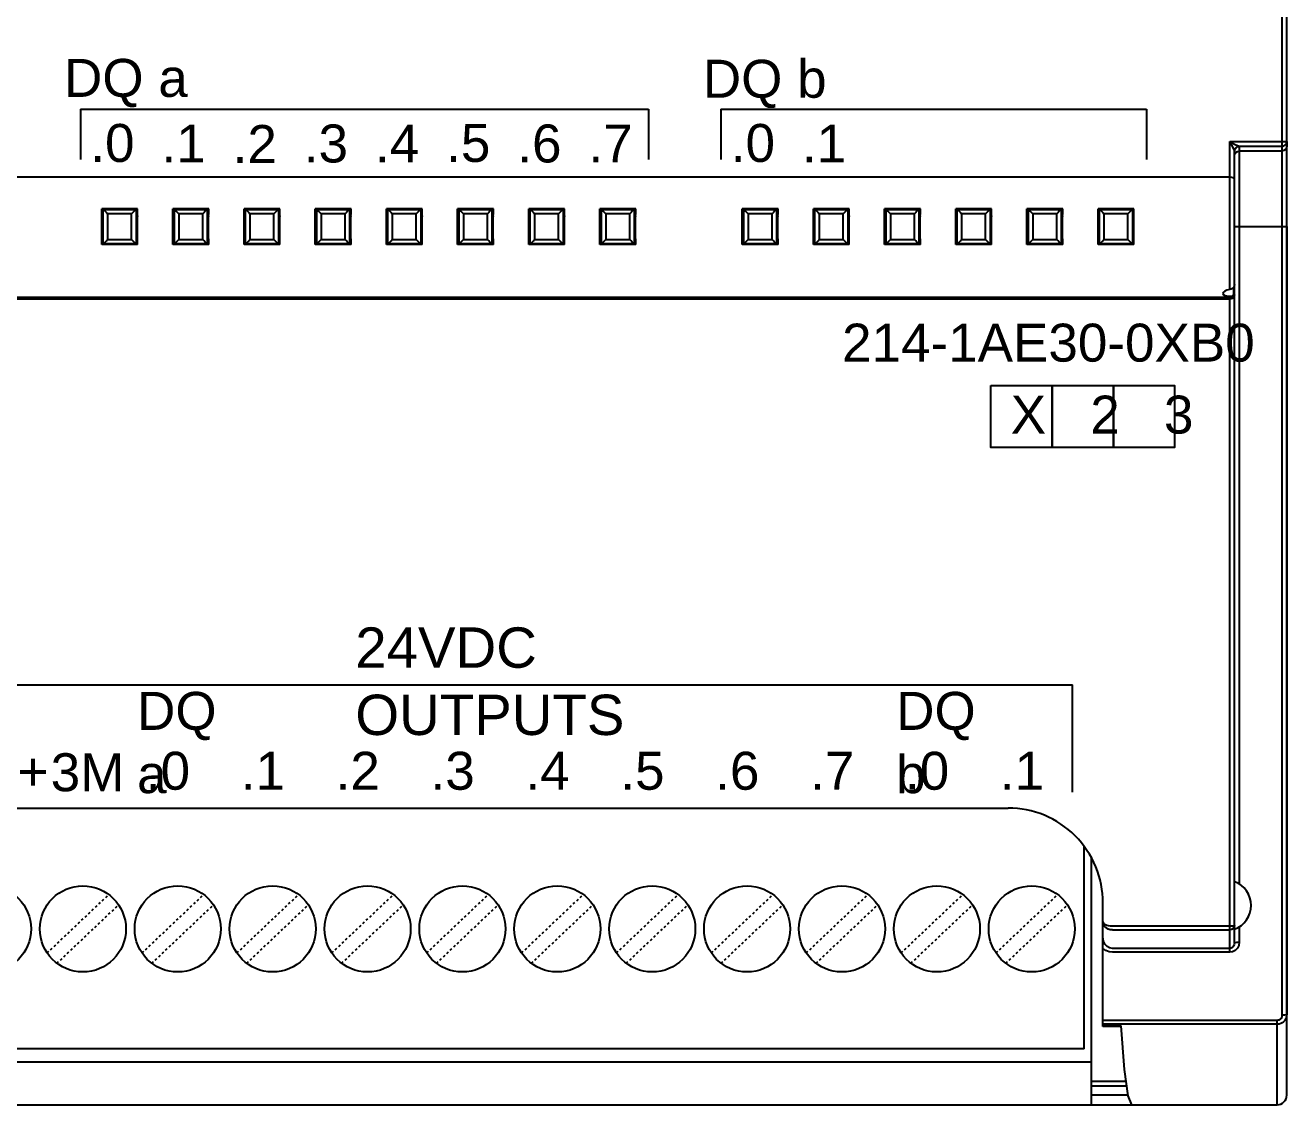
# Model space of a CAD drawing. Header units: inches. Extents: x 57 to 2760, y -193 to 2149.
# Drawn here: x 296.8 to 350, y 1902.8 to 1948.3 of the extents above; entities that cross this region are included whole.
import ezdxf

# ---------------------------------------------------------------- set-up
doc = ezdxf.new("R2010")
doc.units = ezdxf.units.IN
doc.header["$MEASUREMENT"] = 0
doc.linetypes.add('DOT', pattern=[0.2, 0.1, -0.1])
doc.styles.get("Standard").update_dxf_attribs({"font": 'arial.ttf'})

msp = doc.modelspace()

# ---------------------------------------------------------------- linework, layer by layer
at = {"color": 7, "linetype": 'Continuous'}
for p, q in [((349.97114, 1903.19462), (349.97114, 2002.39462)), ((349.77114, 1906.56641), (349.77114, 1999.02283)), ((347.57114, 1943.37762), (349.77114, 1943.37762)), ((347.57114, 1943.37762), (347.64829, 1943.33912)), ((347.57114, 1943.37762), (347.70357, 1943.11395)), ((347.57114, 1937.14898), (347.57114, 1943.37762)), ((347.64829, 1943.33912), (347.80264, 1943.26268)), ((347.80264, 1943.26268), (347.8915, 1943.21923)), ((347.8915, 1943.21923), (347.93092, 1943.20026)), ((347.96871, 1943.18286), (349.77114, 1943.18286)), ((349.9602, 1943.31712), (349.97114, 1943.3821)), ((349.97114, 1943.3821), (349.97114, 1943.18168)), ((347.70357, 1943.11395), (347.75103, 1943.02046)), ((347.75103, 1943.02046), (347.76374, 1942.9958)), ((347.77114, 1937.35159), (347.77114, 1942.97977)), ((347.77114, 1937.04377), (347.77114, 1942.97977)), ((347.97114, 1943.179), (347.97114, 1912.09265)), ((349.77114, 1942.98244), (347.97114, 1942.98244)), ((347.57114, 1941.87849), (295.12114, 1941.87849)), ((301.52449, 1940.54797), (300.01779, 1940.54797)), ((300.01779, 1940.54797), (300.06438, 1940.50138)), ((301.52449, 1940.54797), (301.4779, 1940.50138)), ((304.52449, 1940.54797), (303.01779, 1940.54797)), ((303.06438, 1940.50138), (303.01779, 1940.54797)), ((304.4779, 1940.50138), (304.52449, 1940.54797)), ((307.52449, 1940.54797), (306.01779, 1940.54797)), ((306.06438, 1940.50138), (306.01779, 1940.54797)), ((307.4779, 1940.50138), (307.52449, 1940.54797)), ((310.52449, 1940.54797), (309.01779, 1940.54797)), ((309.06438, 1940.50138), (309.01779, 1940.54797)), ((310.4779, 1940.50138), (310.52449, 1940.54797)), ((313.52449, 1940.54797), (312.01779, 1940.54797)), ((312.06438, 1940.50138), (312.01779, 1940.54797)), ((313.4779, 1940.50138), (313.52449, 1940.54797)), ((316.52449, 1940.54797), (315.01779, 1940.54797)), ((315.06438, 1940.50138), (315.01779, 1940.54797)), ((316.4779, 1940.50138), (316.52449, 1940.54797)), ((319.52449, 1940.54797), (318.01779, 1940.54797)), ((318.06438, 1940.50138), (318.01779, 1940.54797)), ((319.4779, 1940.50138), (319.52449, 1940.54797)), ((322.52449, 1940.54797), (321.01779, 1940.54797)), ((321.06438, 1940.50138), (321.01779, 1940.54797)), ((322.4779, 1940.50138), (322.52449, 1940.54797)), ((328.52449, 1940.54797), (327.01779, 1940.54797)), ((327.06438, 1940.50138), (327.01779, 1940.54797)), ((328.4779, 1940.50138), (328.52449, 1940.54797)), ((331.52449, 1940.54797), (330.01779, 1940.54797)), ((330.06438, 1940.50138), (330.01779, 1940.54797)), ((331.4779, 1940.50138), (331.52449, 1940.54797)), ((334.52449, 1940.54797), (333.01779, 1940.54797)), ((333.06438, 1940.50138), (333.01779, 1940.54797)), ((334.4779, 1940.50138), (334.52449, 1940.54797)), ((337.52449, 1940.54797), (336.01779, 1940.54797)), ((336.06438, 1940.50138), (336.01779, 1940.54797)), ((337.4779, 1940.50138), (337.52449, 1940.54797)), ((340.52449, 1940.54797), (339.01779, 1940.54797)), ((339.06438, 1940.50138), (339.01779, 1940.54797)), ((340.4779, 1940.50138), (340.52449, 1940.54797)), ((343.52449, 1940.54797), (342.01779, 1940.54797)), ((342.06438, 1940.50138), (342.01779, 1940.54797)), ((343.4779, 1940.50138), (343.52449, 1940.54797)), ((300.06438, 1940.50138), (300.10823, 1940.5006)), ((301.43405, 1940.5006), (300.10823, 1940.5006)), ((301.27715, 1940.33677), (300.26513, 1940.33677)), ((301.43405, 1940.5006), (301.4779, 1940.50138)), ((301.49709, 1940.07042), (301.49607, 1939.95021)), ((301.52378, 1940.3099), (301.50425, 1940.29457)), ((301.50425, 1940.29457), (301.52352, 1940.2227)), ((303.03803, 1940.29457), (303.01876, 1940.2227)), ((303.04568, 1940.02323), (303.04433, 1940.13353)), ((303.04646, 1939.89626), (303.04568, 1940.02323)), ((303.06438, 1940.50138), (303.10823, 1940.5006)), ((304.43405, 1940.5006), (303.10823, 1940.5006)), ((304.27715, 1940.33677), (303.26513, 1940.33677)), ((304.43405, 1940.5006), (304.4779, 1940.50138)), ((304.49709, 1940.07042), (304.49607, 1939.95021)), ((304.52378, 1940.3099), (304.50425, 1940.29457)), ((304.50425, 1940.29457), (304.52352, 1940.2227)), ((306.03803, 1940.29457), (306.01876, 1940.2227)), ((306.04568, 1940.02323), (306.04433, 1940.13353)), ((306.04646, 1939.89626), (306.04568, 1940.02323)), ((306.06438, 1940.50138), (306.10823, 1940.5006)), ((307.43405, 1940.5006), (306.10823, 1940.5006)), ((307.27715, 1940.33677), (306.26513, 1940.33677)), ((307.43405, 1940.5006), (307.4779, 1940.50138)), ((307.49709, 1940.07042), (307.49607, 1939.95021)), ((307.52378, 1940.3099), (307.50425, 1940.29457)), ((307.50425, 1940.29457), (307.52352, 1940.2227)), ((309.03803, 1940.29457), (309.01876, 1940.2227)), ((309.04568, 1940.02323), (309.04433, 1940.13353)), ((309.04646, 1939.89626), (309.04568, 1940.02323)), ((309.06438, 1940.50138), (309.10823, 1940.5006)), ((310.43405, 1940.5006), (309.10823, 1940.5006)), ((310.27715, 1940.33677), (309.26513, 1940.33677)), ((310.43405, 1940.5006), (310.4779, 1940.50138)), ((310.49709, 1940.07042), (310.49607, 1939.95021)), ((310.52378, 1940.3099), (310.50425, 1940.29457)), ((310.50425, 1940.29457), (310.52352, 1940.2227)), ((312.03803, 1940.29457), (312.01876, 1940.2227)), ((312.04568, 1940.02323), (312.04433, 1940.13353)), ((312.04646, 1939.89626), (312.04568, 1940.02323)), ((312.06438, 1940.50138), (312.10823, 1940.5006)), ((313.43405, 1940.5006), (312.10823, 1940.5006)), ((313.27715, 1940.33677), (312.26513, 1940.33677)), ((313.43405, 1940.5006), (313.4779, 1940.50138)), ((313.49709, 1940.07042), (313.49607, 1939.95021)), ((313.52378, 1940.3099), (313.50425, 1940.29457)), ((313.50425, 1940.29457), (313.52352, 1940.2227)), ((315.03803, 1940.29457), (315.01876, 1940.2227)), ((315.04568, 1940.02323), (315.04433, 1940.13353)), ((315.04646, 1939.89626), (315.04568, 1940.02323)), ((315.06438, 1940.50138), (315.10823, 1940.5006)), ((316.43405, 1940.5006), (315.10823, 1940.5006)), ((316.27715, 1940.33677), (315.26513, 1940.33677)), ((316.43405, 1940.5006), (316.4779, 1940.50138)), ((316.49709, 1940.07042), (316.49607, 1939.95021)), ((316.52378, 1940.3099), (316.50425, 1940.29457)), ((316.50425, 1940.29457), (316.52352, 1940.2227)), ((318.03803, 1940.29457), (318.01876, 1940.2227)), ((318.04568, 1940.02323), (318.04433, 1940.13353)), ((318.04646, 1939.89626), (318.04568, 1940.02323)), ((318.06438, 1940.50138), (318.10823, 1940.5006)), ((319.43405, 1940.5006), (318.10823, 1940.5006)), ((319.27715, 1940.33677), (318.26513, 1940.33677)), ((319.43405, 1940.5006), (319.4779, 1940.50138)), ((319.49709, 1940.07042), (319.49607, 1939.95021)), ((319.52378, 1940.3099), (319.50425, 1940.29457)), ((319.50425, 1940.29457), (319.52352, 1940.2227)), ((321.03803, 1940.29457), (321.01876, 1940.2227)), ((321.04568, 1940.02323), (321.04433, 1940.13353)), ((321.04646, 1939.89626), (321.04568, 1940.02323)), ((321.06438, 1940.50138), (321.10823, 1940.5006)), ((322.43405, 1940.5006), (321.10823, 1940.5006)), ((322.27715, 1940.33677), (321.26513, 1940.33677)), ((322.43405, 1940.5006), (322.4779, 1940.50138)), ((322.52378, 1940.3099), (322.50425, 1940.29457)), ((322.50425, 1940.29457), (322.52352, 1940.2227)), ((327.03803, 1940.29457), (327.01876, 1940.2227)), ((327.04568, 1940.02323), (327.04433, 1940.13353)), ((327.04646, 1939.89626), (327.04568, 1940.02323)), ((327.06438, 1940.50138), (327.10823, 1940.5006)), ((328.43405, 1940.5006), (327.10823, 1940.5006)), ((328.27715, 1940.33677), (327.26513, 1940.33677)), ((328.43405, 1940.5006), (328.4779, 1940.50138)), ((328.49709, 1940.07042), (328.49607, 1939.95021)), ((328.52378, 1940.3099), (328.50425, 1940.29457)), ((328.50425, 1940.29457), (328.52352, 1940.2227)), ((330.03803, 1940.29457), (330.01876, 1940.2227)), ((330.04568, 1940.02323), (330.04433, 1940.13353)), ((330.04646, 1939.89626), (330.04568, 1940.02323)), ((330.06438, 1940.50138), (330.10823, 1940.5006)), ((331.43405, 1940.5006), (330.10823, 1940.5006)), ((331.27715, 1940.33677), (330.26513, 1940.33677)), ((331.43405, 1940.5006), (331.4779, 1940.50138)), ((331.49709, 1940.07042), (331.49607, 1939.95021)), ((331.52378, 1940.3099), (331.50425, 1940.29457)), ((331.50425, 1940.29457), (331.52352, 1940.2227)), ((333.03803, 1940.29457), (333.01876, 1940.2227)), ((333.04568, 1940.02323), (333.04433, 1940.13353)), ((333.04646, 1939.89626), (333.04568, 1940.02323)), ((333.06438, 1940.50138), (333.10823, 1940.5006)), ((334.43405, 1940.5006), (333.10823, 1940.5006)), ((334.27715, 1940.33677), (333.26513, 1940.33677)), ((334.43405, 1940.5006), (334.4779, 1940.50138)), ((334.49709, 1940.07042), (334.49607, 1939.95021)), ((334.52378, 1940.3099), (334.50425, 1940.29457)), ((334.50425, 1940.29457), (334.52352, 1940.2227)), ((336.03803, 1940.29457), (336.01876, 1940.2227)), ((336.04568, 1940.02323), (336.04433, 1940.13353)), ((336.04646, 1939.89626), (336.04568, 1940.02323)), ((336.06438, 1940.50138), (336.09361, 1940.50086)), ((336.09361, 1940.50086), (336.10823, 1940.5006)), ((337.43405, 1940.5006), (336.10823, 1940.5006)), ((337.27715, 1940.33677), (336.26513, 1940.33677)), ((337.43405, 1940.5006), (337.4779, 1940.50138)), ((337.49709, 1940.07042), (337.49607, 1939.95021)), ((337.52378, 1940.3099), (337.50425, 1940.29457)), ((337.50425, 1940.29457), (337.52352, 1940.2227)), ((339.03803, 1940.29457), (339.01876, 1940.2227)), ((339.04568, 1940.02323), (339.04433, 1940.13353)), ((339.04646, 1939.89626), (339.04568, 1940.02323)), ((339.06438, 1940.50138), (339.09361, 1940.50086)), ((339.09361, 1940.50086), (339.10823, 1940.5006)), ((340.43405, 1940.5006), (339.10823, 1940.5006)), ((340.27715, 1940.33677), (339.26513, 1940.33677)), ((340.43405, 1940.5006), (340.4779, 1940.50138)), ((340.49709, 1940.07042), (340.49607, 1939.95021)), ((340.52378, 1940.3099), (340.50425, 1940.29457)), ((340.50425, 1940.29457), (340.52352, 1940.2227)), ((342.03803, 1940.29457), (342.01876, 1940.2227)), ((342.04568, 1940.02323), (342.04433, 1940.13353)), ((342.04646, 1939.89626), (342.04568, 1940.02323)), ((342.06438, 1940.50138), (342.09361, 1940.50086)), ((342.09361, 1940.50086), (342.10823, 1940.5006)), ((343.43405, 1940.5006), (342.10823, 1940.5006)), ((343.27715, 1940.33677), (342.26513, 1940.33677)), ((343.43405, 1940.5006), (343.4779, 1940.50138)), ((301.49607, 1939.95021), (301.49565, 1939.81894)), ((301.49565, 1939.81894), (301.49585, 1939.68611)), ((301.49585, 1939.68611), (301.49665, 1939.56094)), ((301.49665, 1939.56094), (301.498, 1939.45226)), ((303.04509, 1939.51018), (303.04616, 1939.63028)), ((303.04616, 1939.63028), (303.04662, 1939.76211)), ((303.04662, 1939.76211), (303.04646, 1939.89626)), ((304.49607, 1939.95021), (304.49565, 1939.81894)), ((304.49565, 1939.81894), (304.49585, 1939.68611)), ((304.49585, 1939.68611), (304.49665, 1939.56094)), ((304.49665, 1939.56094), (304.498, 1939.45226)), ((306.04509, 1939.51018), (306.04616, 1939.63028)), ((306.04616, 1939.63028), (306.04662, 1939.76211)), ((306.04662, 1939.76211), (306.04646, 1939.89626)), ((307.49607, 1939.95021), (307.49565, 1939.81894)), ((307.49565, 1939.81894), (307.49585, 1939.68611)), ((307.49585, 1939.68611), (307.49665, 1939.56094)), ((307.49665, 1939.56094), (307.498, 1939.45226)), ((309.04509, 1939.51018), (309.04616, 1939.63028)), ((309.04616, 1939.63028), (309.04662, 1939.76211)), ((309.04662, 1939.76211), (309.04646, 1939.89626)), ((310.49607, 1939.95021), (310.49565, 1939.81894)), ((310.49565, 1939.81894), (310.49585, 1939.68611)), ((310.49585, 1939.68611), (310.49665, 1939.56094)), ((310.49665, 1939.56094), (310.498, 1939.45226)), ((312.04509, 1939.51018), (312.04616, 1939.63028)), ((312.04616, 1939.63028), (312.04662, 1939.76211)), ((312.04662, 1939.76211), (312.04646, 1939.89626)), ((313.49607, 1939.95021), (313.49565, 1939.81894)), ((313.49565, 1939.81894), (313.49585, 1939.68611)), ((313.49585, 1939.68611), (313.49665, 1939.56094)), ((313.49665, 1939.56094), (313.498, 1939.45226)), ((315.04509, 1939.51018), (315.04616, 1939.63028)), ((315.04616, 1939.63028), (315.04662, 1939.76211)), ((315.04662, 1939.76211), (315.04646, 1939.89626)), ((316.49607, 1939.95021), (316.49565, 1939.81894)), ((316.49565, 1939.81894), (316.49585, 1939.68611)), ((316.49585, 1939.68611), (316.49665, 1939.56094)), ((316.49665, 1939.56094), (316.498, 1939.45226)), ((318.04509, 1939.51018), (318.04616, 1939.63028)), ((318.04616, 1939.63028), (318.04662, 1939.76211)), ((318.04662, 1939.76211), (318.04646, 1939.89626)), ((319.49607, 1939.95021), (319.49565, 1939.81894)), ((319.49565, 1939.81894), (319.49585, 1939.68611)), ((319.49585, 1939.68611), (319.49665, 1939.56094)), ((319.49665, 1939.56094), (319.498, 1939.45226)), ((321.04509, 1939.51018), (321.04616, 1939.63028)), ((321.04616, 1939.63028), (321.04662, 1939.76211)), ((321.04662, 1939.76211), (321.04646, 1939.89626)), ((322.49565, 1939.81894), (322.49585, 1939.68611)), ((322.49585, 1939.68611), (322.49665, 1939.56094)), ((322.49665, 1939.56094), (322.498, 1939.45226)), ((327.04509, 1939.51018), (327.04616, 1939.63028)), ((327.04616, 1939.63028), (327.04662, 1939.76211)), ((327.04662, 1939.76211), (327.04646, 1939.89626)), ((328.49607, 1939.95021), (328.49565, 1939.81894)), ((328.49565, 1939.81894), (328.49585, 1939.68611)), ((328.49585, 1939.68611), (328.49665, 1939.56094)), ((328.49665, 1939.56094), (328.498, 1939.45226)), ((330.04509, 1939.51018), (330.04616, 1939.63028)), ((330.04616, 1939.63028), (330.04662, 1939.76211)), ((330.04662, 1939.76211), (330.04646, 1939.89626)), ((331.49607, 1939.95021), (331.49565, 1939.81894)), ((331.49565, 1939.81894), (331.49585, 1939.68611)), ((331.49585, 1939.68611), (331.49665, 1939.56094)), ((331.49665, 1939.56094), (331.498, 1939.45226)), ((333.04509, 1939.51018), (333.04616, 1939.63028)), ((333.04616, 1939.63028), (333.04662, 1939.76211)), ((333.04662, 1939.76211), (333.04646, 1939.89626)), ((334.49607, 1939.95021), (334.49565, 1939.81894)), ((334.49565, 1939.81894), (334.49585, 1939.68611)), ((334.49585, 1939.68611), (334.49665, 1939.56094)), ((334.49665, 1939.56094), (334.498, 1939.45226)), ((336.04509, 1939.51018), (336.04616, 1939.63028)), ((336.04616, 1939.63028), (336.04662, 1939.76211)), ((336.04662, 1939.76211), (336.04646, 1939.89626)), ((337.49607, 1939.95021), (337.49565, 1939.81894)), ((337.49565, 1939.81894), (337.49585, 1939.68611)), ((337.49585, 1939.68611), (337.49665, 1939.56094)), ((337.49665, 1939.56094), (337.498, 1939.45226)), ((339.04509, 1939.51018), (339.04616, 1939.63028)), ((339.04616, 1939.63028), (339.04662, 1939.76211)), ((339.04662, 1939.76211), (339.04646, 1939.89626)), ((340.49607, 1939.95021), (340.49565, 1939.81894)), ((340.49565, 1939.81894), (340.49585, 1939.68611)), ((340.49585, 1939.68611), (340.49665, 1939.56094)), ((340.49665, 1939.56094), (340.498, 1939.45226)), ((342.04509, 1939.51018), (342.04616, 1939.63028)), ((342.04616, 1939.63028), (342.04662, 1939.76211)), ((342.04662, 1939.76211), (342.04646, 1939.89626)), ((347.77114, 1939.79462), (349.97114, 1939.79462)), ((349.97114, 1939.79462), (349.97114, 1906.59967)), ((300.01779, 1939.04127), (300.06438, 1939.08786)), ((301.52449, 1939.04127), (300.01779, 1939.04127)), ((300.10822, 1939.08864), (300.06438, 1939.08786)), ((300.10822, 1939.08864), (301.43406, 1939.08864)), ((300.26513, 1939.25247), (301.27715, 1939.25247)), ((301.4779, 1939.08786), (301.43406, 1939.08864)), ((301.52449, 1939.04127), (301.4779, 1939.08786)), ((301.50425, 1939.29467), (301.52352, 1939.36654)), ((303.06438, 1939.08786), (303.01779, 1939.04127)), ((304.52449, 1939.04127), (303.01779, 1939.04127)), ((303.0185, 1939.27934), (303.03803, 1939.29467)), ((303.03803, 1939.29467), (303.01876, 1939.36654)), ((303.10822, 1939.08864), (303.06438, 1939.08786)), ((303.10822, 1939.08864), (304.43406, 1939.08864)), ((303.26513, 1939.25247), (304.27715, 1939.25247)), ((304.4779, 1939.08786), (304.43406, 1939.08864)), ((304.4779, 1939.08786), (304.52449, 1939.04127)), ((304.50425, 1939.29467), (304.52352, 1939.36654)), ((306.06438, 1939.08786), (306.01779, 1939.04127)), ((307.52449, 1939.04127), (306.01779, 1939.04127)), ((306.0185, 1939.27934), (306.03803, 1939.29467)), ((306.03803, 1939.29467), (306.01876, 1939.36654)), ((306.10822, 1939.08864), (306.06438, 1939.08786)), ((306.10822, 1939.08864), (307.43406, 1939.08864)), ((306.26513, 1939.25247), (307.27715, 1939.25247)), ((307.4779, 1939.08786), (307.43406, 1939.08864)), ((307.4779, 1939.08786), (307.52449, 1939.04127)), ((307.50425, 1939.29467), (307.52352, 1939.36654)), ((309.06438, 1939.08786), (309.01779, 1939.04127)), ((310.52449, 1939.04127), (309.01779, 1939.04127)), ((309.0185, 1939.27934), (309.03803, 1939.29467)), ((309.03803, 1939.29467), (309.01876, 1939.36654)), ((309.10822, 1939.08864), (309.06438, 1939.08786)), ((309.10822, 1939.08864), (310.43406, 1939.08864)), ((309.26513, 1939.25247), (310.27715, 1939.25247)), ((310.4779, 1939.08786), (310.43406, 1939.08864)), ((310.4779, 1939.08786), (310.52449, 1939.04127)), ((310.50425, 1939.29467), (310.52352, 1939.36654)), ((312.06438, 1939.08786), (312.01779, 1939.04127)), ((313.52449, 1939.04127), (312.01779, 1939.04127)), ((312.0185, 1939.27934), (312.03803, 1939.29467)), ((312.03803, 1939.29467), (312.01876, 1939.36654)), ((312.10822, 1939.08864), (312.06438, 1939.08786)), ((312.10822, 1939.08864), (313.43406, 1939.08864)), ((312.26513, 1939.25247), (313.27715, 1939.25247)), ((313.4779, 1939.08786), (313.43406, 1939.08864)), ((313.4779, 1939.08786), (313.52449, 1939.04127)), ((313.50425, 1939.29467), (313.52352, 1939.36654)), ((315.06438, 1939.08786), (315.01779, 1939.04127)), ((316.52449, 1939.04127), (315.01779, 1939.04127)), ((315.0185, 1939.27934), (315.03803, 1939.29467)), ((315.03803, 1939.29467), (315.01876, 1939.36654)), ((315.10822, 1939.08864), (315.06438, 1939.08786)), ((315.10822, 1939.08864), (316.43406, 1939.08864)), ((315.26513, 1939.25247), (316.27715, 1939.25247)), ((316.4779, 1939.08786), (316.43406, 1939.08864)), ((316.4779, 1939.08786), (316.52449, 1939.04127)), ((316.50425, 1939.29467), (316.52352, 1939.36654)), ((318.06438, 1939.08786), (318.01779, 1939.04127)), ((319.52449, 1939.04127), (318.01779, 1939.04127)), ((318.0185, 1939.27934), (318.03803, 1939.29467)), ((318.03803, 1939.29467), (318.01876, 1939.36654)), ((318.10822, 1939.08864), (318.06438, 1939.08786)), ((318.10822, 1939.08864), (319.43406, 1939.08864)), ((318.26513, 1939.25247), (319.27715, 1939.25247)), ((319.4779, 1939.08786), (319.43406, 1939.08864)), ((319.4779, 1939.08786), (319.52449, 1939.04127)), ((319.50425, 1939.29467), (319.52352, 1939.36654)), ((321.06438, 1939.08786), (321.01779, 1939.04127)), ((322.52449, 1939.04127), (321.01779, 1939.04127)), ((321.0185, 1939.27934), (321.03803, 1939.29467)), ((321.03803, 1939.29467), (321.01876, 1939.36654)), ((321.10822, 1939.08864), (321.06438, 1939.08786)), ((321.10822, 1939.08864), (322.43406, 1939.08864)), ((321.26513, 1939.25247), (322.27715, 1939.25247)), ((322.4779, 1939.08786), (322.43406, 1939.08864)), ((322.4779, 1939.08786), (322.52449, 1939.04127)), ((322.50425, 1939.29467), (322.52352, 1939.36654)), ((327.06438, 1939.08786), (327.01779, 1939.04127)), ((328.52449, 1939.04127), (327.01779, 1939.04127)), ((327.0185, 1939.27934), (327.03803, 1939.29467)), ((327.03803, 1939.29467), (327.01876, 1939.36654)), ((327.10822, 1939.08864), (327.06438, 1939.08786)), ((327.10822, 1939.08864), (328.43406, 1939.08864)), ((327.26513, 1939.25247), (328.27715, 1939.25247)), ((328.4779, 1939.08786), (328.43406, 1939.08864)), ((328.4779, 1939.08786), (328.52449, 1939.04127)), ((328.50425, 1939.29467), (328.52352, 1939.36654)), ((330.06438, 1939.08786), (330.01779, 1939.04127)), ((331.52449, 1939.04127), (330.01779, 1939.04127)), ((330.0185, 1939.27934), (330.03803, 1939.29467)), ((330.03803, 1939.29467), (330.01876, 1939.36654)), ((330.10822, 1939.08864), (330.06438, 1939.08786)), ((330.10822, 1939.08864), (331.43406, 1939.08864)), ((330.26513, 1939.25247), (331.27715, 1939.25247)), ((331.4779, 1939.08786), (331.43406, 1939.08864)), ((331.4779, 1939.08786), (331.52449, 1939.04127)), ((331.50425, 1939.29467), (331.52352, 1939.36654)), ((333.06438, 1939.08786), (333.01779, 1939.04127)), ((334.52449, 1939.04127), (333.01779, 1939.04127)), ((333.0185, 1939.27934), (333.03803, 1939.29467)), ((333.03803, 1939.29467), (333.01876, 1939.36654)), ((333.10822, 1939.08864), (333.06438, 1939.08786)), ((333.10822, 1939.08864), (334.43406, 1939.08864)), ((333.26513, 1939.25247), (334.27715, 1939.25247)), ((334.4779, 1939.08786), (334.43406, 1939.08864)), ((334.4779, 1939.08786), (334.52449, 1939.04127)), ((334.50425, 1939.29467), (334.52352, 1939.36654)), ((336.06438, 1939.08786), (336.01779, 1939.04127)), ((337.52449, 1939.04127), (336.01779, 1939.04127)), ((336.0185, 1939.27934), (336.03803, 1939.29467)), ((336.03803, 1939.29467), (336.01876, 1939.36654)), ((336.10822, 1939.08864), (336.06438, 1939.08786)), ((336.10822, 1939.08864), (337.43406, 1939.08864)), ((336.26513, 1939.25247), (337.27715, 1939.25247)), ((337.4779, 1939.08786), (337.43406, 1939.08864)), ((337.4779, 1939.08786), (337.52449, 1939.04127)), ((337.50425, 1939.29467), (337.52352, 1939.36654)), ((339.06438, 1939.08786), (339.01779, 1939.04127)), ((340.52449, 1939.04127), (339.01779, 1939.04127)), ((339.0185, 1939.27934), (339.03803, 1939.29467)), ((339.03803, 1939.29467), (339.01876, 1939.36654)), ((339.10822, 1939.08864), (339.06438, 1939.08786)), ((339.10822, 1939.08864), (340.43406, 1939.08864)), ((339.26513, 1939.25247), (340.27715, 1939.25247)), ((340.44868, 1939.08838), (340.43406, 1939.08864)), ((340.4779, 1939.08786), (340.44868, 1939.08838)), ((340.4779, 1939.08786), (340.52449, 1939.04127)), ((340.50425, 1939.29467), (340.52352, 1939.36654)), ((342.06438, 1939.08786), (342.01779, 1939.04127)), ((343.52449, 1939.04127), (342.01779, 1939.04127)), ((342.0185, 1939.27934), (342.03803, 1939.29467)), ((342.03803, 1939.29467), (342.01876, 1939.36654)), ((342.10822, 1939.08864), (342.06438, 1939.08786)), ((342.10822, 1939.08864), (343.43406, 1939.08864)), ((342.26513, 1939.25247), (343.27715, 1939.25247)), ((343.44868, 1939.08838), (343.43406, 1939.08864)), ((343.4779, 1939.08786), (343.44868, 1939.08838)), ((343.4779, 1939.08786), (343.52449, 1939.04127)), ((347.57114, 1936.80604), (295.12114, 1936.80604)), ((347.57114, 1909.22064), (347.57114, 1936.85877)), ((347.72114, 1937.22572), (347.72114, 1936.9179)), ((347.72114, 1936.9179), (347.75824, 1936.97653)), ((347.75592, 1936.92903), (347.77114, 1937.00527)), ((347.75824, 1936.97653), (347.77114, 1937.04377)), ((347.77114, 1909.62196), (347.77114, 1937.00527)), ((347.57114, 1936.73864), (295.12114, 1936.73864)), ((296.22114, 1915.29462), (338.22111, 1915.29462)), ((341.43114, 1905.14462), (341.43114, 1913.68123)), ((341.72114, 1913.23111), (341.72114, 1902.79462)), ((342.22114, 1906.09161), (342.22114, 1911.29462)), ((342.62114, 1910.33179), (347.57114, 1910.33179)), ((347.97114, 1910.29659), (347.97114, 1909.65211)), ((342.62114, 1910.15894), (347.57114, 1910.15894)), ((347.57114, 1909.38322), (342.62114, 1909.38322)), ((347.57114, 1909.22064), (342.62114, 1909.22064)), ((349.57114, 1906.3493), (342.22114, 1906.3493)), ((349.57112, 1906.18957), (342.22114, 1906.18957)), ((342.98956, 1906.1182), (342.22114, 1906.1182)), ((342.99314, 1906.09161), (342.22114, 1906.09161)), ((343.13647, 1904.27635), (342.98956, 1906.1182)), ((349.57114, 1902.79462), (349.57114, 1906.3493)), ((341.43114, 1905.14462), (292.52114, 1905.14462)), ((292.72114, 1904.60462), (341.72114, 1904.60462)), ((341.72114, 1903.79462), (343.20115, 1903.79462)), ((341.72114, 1903.59462), (343.22801, 1903.59462)), ((240.37114, 1902.79462), (349.57114, 1902.79462)), ((343.28172, 1903.19462), (341.72114, 1903.19462))]:
    msp.add_line(p, q, dxfattribs=at)
for p, q in [((299.12071, 1944.74008), (323.05981, 1944.74008)), ((299.12071, 1944.74008), (299.12071, 1942.62405)), ((323.05981, 1944.74008), (323.05981, 1942.62405)), ((326.12071, 1944.74008), (344.05981, 1944.74008)), ((326.12071, 1944.74008), (326.12071, 1942.62405)), ((344.05981, 1944.74008), (344.05981, 1942.62405)), ((293.46139, 1920.48261), (340.93614, 1920.48261)), ((340.93614, 1915.96903), (340.93614, 1920.48261))]:
    msp.add_line(p, q)
at = {"linetype": 'DOT'}
for p, q in [((297.71529, 1909.19139), (300.31437, 1911.65344)), ((301.71529, 1909.19139), (304.31437, 1911.65344)), ((305.71529, 1909.19139), (308.31437, 1911.65344)), ((309.71529, 1909.19139), (312.31437, 1911.65344)), ((313.71529, 1909.19139), (316.31437, 1911.65344)), ((317.71529, 1909.19139), (320.31437, 1911.65344)), ((321.71529, 1909.19139), (324.31437, 1911.65344)), ((325.71529, 1909.19139), (328.31437, 1911.65344)), ((329.71529, 1909.19139), (332.31437, 1911.65344)), ((333.71529, 1909.19139), (336.31437, 1911.65344)), ((337.71529, 1909.19139), (340.31437, 1911.65344)), ((298.12791, 1908.7558), (300.72699, 1911.21785)), ((302.12791, 1908.7558), (304.72699, 1911.21785)), ((306.12791, 1908.7558), (308.72699, 1911.21785)), ((310.12791, 1908.7558), (312.72699, 1911.21785)), ((314.12791, 1908.7558), (316.72699, 1911.21785)), ((318.12791, 1908.7558), (320.72699, 1911.21785)), ((322.12791, 1908.7558), (324.72699, 1911.21785)), ((326.12791, 1908.7558), (328.72699, 1911.21785)), ((330.12791, 1908.7558), (332.72699, 1911.21785)), ((334.12791, 1908.7558), (336.72699, 1911.21785)), ((338.12791, 1908.7558), (340.72699, 1911.21785))]:
    msp.add_line(p, q, dxfattribs=at)
at = {"color": 7, "linetype": 'Continuous'}
for points in [[(347.76993, 1942.98414), (347.79736, 1943.08299), (347.87001, 1943.15563), (347.96871, 1943.18287)], [(347.93092, 1943.20026), (347.94531, 1943.19345), (347.95633, 1943.18832), (347.96404, 1943.18484), (347.96871, 1943.18286)], [(347.96871, 1943.18286), (347.97053, 1943.18096), (347.97114, 1943.179)], [(349.77114, 1943.37762), (349.84816, 1943.37796), (349.91388, 1943.37896), (349.95654, 1943.38042), (349.97114, 1943.3821)], [(349.77114, 1943.18286), (349.81144, 1943.18695), (349.85374, 1943.20065), (349.89543, 1943.226), (349.93266, 1943.2646), (349.9602, 1943.31712)], [(349.97114, 1943.18168), (349.95592, 1943.10544), (349.91256, 1943.0408), (349.84768, 1942.99761), (349.77114, 1942.98244)], [(347.76374, 1942.9958), (347.76759, 1942.98846), (347.76993, 1942.98414)], [(347.76993, 1942.98414), (347.77084, 1942.98194), (347.77114, 1942.97977)], [(347.77114, 1942.97977), (347.79793, 1943.07939), (347.87114, 1943.15231), (347.97114, 1943.179)], [(347.77114, 1942.7832), (347.78636, 1942.85945), (347.82972, 1942.92409)], [(347.82972, 1942.92409), (347.8946, 1942.96728), (347.97114, 1942.98244)], [(347.77114, 1941.79818), (347.75724, 1941.82801), (347.71595, 1941.85394), (347.65108, 1941.87193), (347.57114, 1941.87849)], [(300.01779, 1939.04127), (300.01928, 1939.5409), (300.01928, 1940.04798), (300.01779, 1940.54797)], [(301.52449, 1939.04127), (301.523, 1939.5409), (301.523, 1940.04798), (301.52449, 1940.54797)], [(303.01779, 1939.04127), (303.01928, 1939.5409), (303.01928, 1940.04798), (303.01779, 1940.54797)], [(304.52449, 1939.04127), (304.523, 1939.5409), (304.523, 1940.04798), (304.52449, 1940.54797)], [(306.01779, 1939.04127), (306.01928, 1939.5409), (306.01928, 1940.04798), (306.01779, 1940.54797)], [(307.52449, 1939.04127), (307.523, 1939.5409), (307.523, 1940.04798), (307.52449, 1940.54797)], [(309.01779, 1939.04127), (309.01928, 1939.5409), (309.01928, 1940.04798), (309.01779, 1940.54797)], [(310.52449, 1939.04127), (310.523, 1939.5409), (310.523, 1940.04798), (310.52449, 1940.54797)], [(312.01779, 1939.04127), (312.01928, 1939.5409), (312.01928, 1940.04798), (312.01779, 1940.54797)], [(313.52449, 1939.04127), (313.523, 1939.5409), (313.523, 1940.04798), (313.52449, 1940.54797)], [(315.01779, 1939.04127), (315.01928, 1939.5409), (315.01928, 1940.04798), (315.01779, 1940.54797)], [(316.52449, 1939.04127), (316.523, 1939.5409), (316.523, 1940.04798), (316.52449, 1940.54797)], [(318.01779, 1939.04127), (318.01928, 1939.5409), (318.01928, 1940.04798), (318.01779, 1940.54797)], [(319.52449, 1939.04127), (319.523, 1939.5409), (319.523, 1940.04798), (319.52449, 1940.54797)], [(321.01779, 1939.04127), (321.01928, 1939.5409), (321.01928, 1940.04798), (321.01779, 1940.54797)], [(322.52449, 1939.04127), (322.523, 1939.5409), (322.523, 1940.04798), (322.52449, 1940.54797)], [(327.01779, 1939.04127), (327.01928, 1939.5409), (327.01928, 1940.04798), (327.01779, 1940.54797)], [(328.52449, 1939.04127), (328.523, 1939.5409), (328.523, 1940.04798), (328.52449, 1940.54797)], [(330.01779, 1939.04127), (330.01928, 1939.5409), (330.01928, 1940.04798), (330.01779, 1940.54797)], [(331.52449, 1939.04127), (331.523, 1939.5409), (331.523, 1940.04798), (331.52449, 1940.54797)], [(333.01779, 1939.04127), (333.01928, 1939.5409), (333.01928, 1940.04798), (333.01779, 1940.54797)], [(334.52449, 1939.04127), (334.523, 1939.5409), (334.523, 1940.04798), (334.52449, 1940.54797)], [(336.01779, 1939.04127), (336.01928, 1939.5409), (336.01928, 1940.04798), (336.01779, 1940.54797)], [(337.52449, 1939.04127), (337.523, 1939.5409), (337.523, 1940.04798), (337.52449, 1940.54797)], [(339.01779, 1939.04127), (339.01928, 1939.5409), (339.01928, 1940.04798), (339.01779, 1940.54797)], [(340.52449, 1939.04127), (340.523, 1939.5409), (340.523, 1940.04798), (340.52449, 1940.54797)], [(342.01779, 1939.04127), (342.01928, 1939.5409), (342.01928, 1940.04798), (342.01779, 1940.54797)], [(343.52449, 1939.04127), (343.523, 1939.5409), (343.523, 1940.04798), (343.52449, 1940.54797)], [(300.06438, 1940.50138), (300.06579, 1940.03173), (300.06579, 1939.55779), (300.06438, 1939.08786)], [(300.10823, 1940.5006), (300.15878, 1940.44626), (300.21113, 1940.39166), (300.26513, 1940.33677)], [(300.26519, 1940.33677), (300.2658, 1939.61338), (300.26519, 1939.25247)], [(301.27709, 1939.25247), (301.27648, 1939.97584), (301.27709, 1940.33677)], [(301.43405, 1940.5006), (301.3835, 1940.44626), (301.33115, 1940.39166), (301.27715, 1940.33677)], [(301.4779, 1939.08786), (301.47649, 1939.55779), (301.47649, 1940.03173), (301.4779, 1940.50138)], [(301.50425, 1940.29457), (301.50288, 1940.28729), (301.50165, 1940.26986), (301.50054, 1940.24409), (301.49953, 1940.2107), (301.49861, 1940.17033), (301.49709, 1940.07042)], [(303.04433, 1940.13353), (303.04348, 1940.17976), (303.04253, 1940.21901), (303.04149, 1940.2507), (303.04038, 1940.27423), (303.03922, 1940.289), (303.03803, 1940.29457)], [(303.06438, 1940.50138), (303.06579, 1940.03173), (303.06579, 1939.55779), (303.06438, 1939.08786)], [(303.10823, 1940.5006), (303.15878, 1940.44626), (303.21112, 1940.39167), (303.26513, 1940.33677)], [(303.26519, 1940.33677), (303.2658, 1939.61338), (303.26519, 1939.25247)], [(304.27709, 1939.25247), (304.27648, 1939.97584), (304.27709, 1940.33677)], [(304.43405, 1940.5006), (304.3835, 1940.44626), (304.33116, 1940.39167), (304.27715, 1940.33677)], [(304.4779, 1939.08786), (304.47649, 1939.55779), (304.47649, 1940.03173), (304.4779, 1940.50138)], [(304.50425, 1940.29457), (304.50288, 1940.28729), (304.50165, 1940.26986), (304.50054, 1940.24409), (304.49953, 1940.2107), (304.49861, 1940.17033), (304.49709, 1940.07042)], [(306.04433, 1940.13353), (306.04348, 1940.17976), (306.04253, 1940.21901), (306.04149, 1940.2507), (306.04038, 1940.27423), (306.03922, 1940.289), (306.03803, 1940.29457)], [(306.06438, 1940.50138), (306.06579, 1940.03173), (306.06579, 1939.55779), (306.06438, 1939.08786)], [(306.10823, 1940.5006), (306.15877, 1940.44627), (306.21112, 1940.39167), (306.26513, 1940.33677)], [(306.26519, 1940.33677), (306.2658, 1939.61338), (306.26519, 1939.25247)], [(307.27709, 1939.25247), (307.27648, 1939.97584), (307.27709, 1940.33677)], [(307.43405, 1940.5006), (307.38351, 1940.44627), (307.33116, 1940.39167), (307.27715, 1940.33677)], [(307.4779, 1939.08786), (307.47649, 1939.55779), (307.47649, 1940.03173), (307.4779, 1940.50138)], [(307.50425, 1940.29457), (307.50288, 1940.28729), (307.50165, 1940.26986), (307.50054, 1940.24409), (307.49953, 1940.2107), (307.49861, 1940.17033), (307.49709, 1940.07042)], [(309.04433, 1940.13353), (309.04348, 1940.17976), (309.04253, 1940.21901), (309.04149, 1940.2507), (309.04038, 1940.27423), (309.03922, 1940.289), (309.03803, 1940.29457)], [(309.06438, 1940.50138), (309.06579, 1940.03173), (309.06579, 1939.55779), (309.06438, 1939.08786)], [(309.10823, 1940.5006), (309.15876, 1940.44628), (309.21111, 1940.39168), (309.26513, 1940.33677)], [(309.26519, 1940.33677), (309.2658, 1939.61338), (309.26519, 1939.25247)], [(310.27709, 1939.25247), (310.27648, 1939.97584), (310.27709, 1940.33677)], [(310.43405, 1940.5006), (310.38352, 1940.44628), (310.33117, 1940.39168), (310.27715, 1940.33677)], [(310.4779, 1939.08786), (310.47649, 1939.55779), (310.47649, 1940.03173), (310.4779, 1940.50138)], [(310.50425, 1940.29457), (310.50288, 1940.28729), (310.50165, 1940.26986), (310.50054, 1940.24409), (310.49953, 1940.2107), (310.49861, 1940.17033), (310.49709, 1940.07042)], [(312.04433, 1940.13353), (312.04348, 1940.17976), (312.04253, 1940.21901), (312.04149, 1940.2507), (312.04038, 1940.27423), (312.03922, 1940.289), (312.03803, 1940.29457)], [(312.06438, 1940.50138), (312.06579, 1940.03173), (312.06579, 1939.55779), (312.06438, 1939.08786)], [(312.10823, 1940.5006), (312.15875, 1940.44629), (312.2111, 1940.39169), (312.26513, 1940.33677)], [(312.26519, 1940.33677), (312.2658, 1939.61338), (312.26519, 1939.25247)], [(313.27709, 1939.25247), (313.27648, 1939.97584), (313.27709, 1940.33677)], [(313.43405, 1940.5006), (313.38353, 1940.44629), (313.33118, 1940.39169), (313.27715, 1940.33677)], [(313.4779, 1939.08786), (313.47649, 1939.55779), (313.47649, 1940.03173), (313.4779, 1940.50138)], [(313.50425, 1940.29457), (313.50288, 1940.28729), (313.50165, 1940.26986), (313.50054, 1940.24409), (313.49953, 1940.2107), (313.49861, 1940.17033), (313.49709, 1940.07042)], [(315.04433, 1940.13353), (315.04348, 1940.17976), (315.04253, 1940.21901), (315.04149, 1940.2507), (315.04038, 1940.27423), (315.03922, 1940.289), (315.03803, 1940.29457)], [(315.06438, 1940.50138), (315.06579, 1940.03173), (315.06579, 1939.55779), (315.06438, 1939.08786)], [(315.10823, 1940.5006), (315.15874, 1940.4463), (315.21108, 1940.3917), (315.26513, 1940.33677)], [(315.26519, 1940.33677), (315.2658, 1939.61338), (315.26519, 1939.25247)], [(316.27709, 1939.25247), (316.27648, 1939.97584), (316.27709, 1940.33677)], [(316.43405, 1940.5006), (316.38354, 1940.4463), (316.33119, 1940.3917), (316.27715, 1940.33677)], [(316.4779, 1939.08786), (316.47649, 1939.55779), (316.47649, 1940.03173), (316.4779, 1940.50138)], [(316.50425, 1940.29457), (316.50288, 1940.28729), (316.50165, 1940.26986), (316.50054, 1940.24409), (316.49953, 1940.2107), (316.49861, 1940.17033), (316.49709, 1940.07042)], [(318.04433, 1940.13353), (318.04348, 1940.17976), (318.04253, 1940.21901), (318.04149, 1940.2507), (318.04038, 1940.27423), (318.03922, 1940.289), (318.03803, 1940.29457)], [(318.06438, 1940.50138), (318.06579, 1940.03173), (318.06579, 1939.55779), (318.06438, 1939.08786)], [(318.10823, 1940.5006), (318.15873, 1940.44631), (318.21107, 1940.39172), (318.26513, 1940.33677)], [(318.26519, 1940.33677), (318.2658, 1939.61338), (318.26519, 1939.25247)], [(319.27709, 1939.25247), (319.27648, 1939.97584), (319.27709, 1940.33677)], [(319.43405, 1940.5006), (319.38355, 1940.44631), (319.33121, 1940.39172), (319.27715, 1940.33677)], [(319.4779, 1939.08786), (319.47649, 1939.55779), (319.47649, 1940.03173), (319.4779, 1940.50138)], [(319.50425, 1940.29457), (319.50288, 1940.28729), (319.50165, 1940.26986), (319.50054, 1940.24409), (319.49953, 1940.2107), (319.49861, 1940.17033), (319.49709, 1940.07042)], [(321.04433, 1940.13353), (321.04348, 1940.17976), (321.04253, 1940.21901), (321.04149, 1940.2507), (321.04038, 1940.27423), (321.03922, 1940.289), (321.03803, 1940.29457)], [(321.06438, 1940.50138), (321.06579, 1940.03173), (321.06579, 1939.55779), (321.06438, 1939.08786)], [(321.10823, 1940.5006), (321.15872, 1940.44632), (321.21106, 1940.39173), (321.26513, 1940.33677)], [(321.26519, 1940.33677), (321.2658, 1939.61338), (321.26519, 1939.25247)], [(322.27709, 1939.25247), (322.27648, 1939.97584), (322.27709, 1940.33677)], [(322.43405, 1940.5006), (322.38356, 1940.44632), (322.33122, 1940.39173), (322.27715, 1940.33677)], [(322.4779, 1939.08786), (322.47649, 1939.55779), (322.47649, 1940.03173), (322.4779, 1940.50138)], [(322.49651, 1940.0123), (322.49607, 1939.95021), (322.49565, 1939.81894)], [(322.50425, 1940.29457), (322.50288, 1940.28729), (322.50165, 1940.26986), (322.50054, 1940.24409), (322.49953, 1940.2107), (322.49861, 1940.17033), (322.49779, 1940.12341), (322.49651, 1940.0123)], [(327.04433, 1940.13353), (327.04348, 1940.17976), (327.04253, 1940.21901), (327.04149, 1940.2507), (327.04038, 1940.27423), (327.03922, 1940.289), (327.03803, 1940.29457)], [(327.06438, 1940.50138), (327.06579, 1940.03173), (327.06579, 1939.55779), (327.06438, 1939.08786)], [(327.10823, 1940.5006), (327.15869, 1940.44635), (327.21103, 1940.39176), (327.26513, 1940.33677)], [(327.26519, 1940.33677), (327.2658, 1939.61338), (327.26519, 1939.25247)], [(328.27709, 1939.25247), (328.27648, 1939.97584), (328.27709, 1940.33677)], [(328.43405, 1940.5006), (328.38359, 1940.44635), (328.33124, 1940.39176), (328.27715, 1940.33677)], [(328.4779, 1939.08786), (328.47649, 1939.55779), (328.47649, 1940.03173), (328.4779, 1940.50138)], [(328.50425, 1940.29457), (328.50288, 1940.28729), (328.50165, 1940.26986), (328.50054, 1940.24409), (328.49953, 1940.2107), (328.49861, 1940.17033), (328.49709, 1940.07042)], [(330.04433, 1940.13353), (330.04348, 1940.17976), (330.04253, 1940.21901), (330.04149, 1940.2507), (330.04038, 1940.27423), (330.03922, 1940.289), (330.03803, 1940.29457)], [(330.06438, 1940.50138), (330.06579, 1940.03173), (330.06579, 1939.55779), (330.06438, 1939.08786)], [(330.10823, 1940.5006), (330.15868, 1940.44636), (330.21102, 1940.39177), (330.26513, 1940.33677)], [(330.26519, 1940.33677), (330.2658, 1939.61338), (330.26519, 1939.25247)], [(331.27709, 1939.25247), (331.27648, 1939.97584), (331.27709, 1940.33677)], [(331.43405, 1940.5006), (331.3836, 1940.44636), (331.33126, 1940.39177), (331.27715, 1940.33677)], [(331.4779, 1939.08786), (331.47649, 1939.55779), (331.47649, 1940.03173), (331.4779, 1940.50138)], [(331.50425, 1940.29457), (331.50288, 1940.28729), (331.50165, 1940.26986), (331.50054, 1940.24409), (331.49953, 1940.2107), (331.49861, 1940.17033), (331.49709, 1940.07042)], [(333.04433, 1940.13353), (333.04348, 1940.17976), (333.04253, 1940.21901), (333.04149, 1940.2507), (333.04038, 1940.27423), (333.03922, 1940.289), (333.03803, 1940.29457)], [(333.06438, 1940.50138), (333.06579, 1940.03173), (333.06579, 1939.55779), (333.06438, 1939.08786)], [(333.10823, 1940.5006), (333.15867, 1940.44638), (333.21101, 1940.39178), (333.26513, 1940.33677)], [(333.26519, 1940.33677), (333.2658, 1939.61338), (333.26519, 1939.25247)], [(334.27709, 1939.25247), (334.27648, 1939.97584), (334.27709, 1940.33677)], [(334.43405, 1940.5006), (334.38361, 1940.44638), (334.33127, 1940.39178), (334.27715, 1940.33677)], [(334.4779, 1939.08786), (334.47649, 1939.55779), (334.47649, 1940.03173), (334.4779, 1940.50138)], [(334.50425, 1940.29457), (334.50288, 1940.28729), (334.50165, 1940.26986), (334.50054, 1940.24409), (334.49953, 1940.2107), (334.49861, 1940.17033), (334.49709, 1940.07042)], [(336.04433, 1940.13353), (336.04348, 1940.17976), (336.04253, 1940.21901), (336.04149, 1940.2507), (336.04038, 1940.27423), (336.03922, 1940.289), (336.03803, 1940.29457)], [(336.06438, 1940.50138), (336.06579, 1940.03173), (336.06579, 1939.55779), (336.06438, 1939.08786)], [(336.10823, 1940.5006), (336.15865, 1940.44639), (336.211, 1940.3918), (336.26513, 1940.33677)], [(336.26519, 1940.33677), (336.2658, 1939.61338), (336.26519, 1939.25247)], [(337.27709, 1939.25247), (337.27648, 1939.97584), (337.27709, 1940.33677)], [(337.43405, 1940.5006), (337.38362, 1940.44639), (337.33128, 1940.3918), (337.27715, 1940.33677)], [(337.4779, 1939.08786), (337.47649, 1939.55779), (337.47649, 1940.03173), (337.4779, 1940.50138)], [(337.50425, 1940.29457), (337.50288, 1940.28729), (337.50165, 1940.26986), (337.50054, 1940.24409), (337.49953, 1940.2107), (337.49861, 1940.17033), (337.49709, 1940.07042)], [(339.04433, 1940.13353), (339.04348, 1940.17976), (339.04253, 1940.21901), (339.04149, 1940.2507), (339.04038, 1940.27423), (339.03922, 1940.289), (339.03803, 1940.29457)], [(339.06438, 1940.50138), (339.06579, 1940.03173), (339.06579, 1939.55779), (339.06438, 1939.08786)], [(339.10823, 1940.5006), (339.15864, 1940.4464), (339.21098, 1940.39181), (339.26513, 1940.33677)], [(339.26519, 1940.33677), (339.2658, 1939.61338), (339.26519, 1939.25247)], [(340.27709, 1939.25247), (340.27648, 1939.97584), (340.27709, 1940.33677)], [(340.43405, 1940.5006), (340.38363, 1940.4464), (340.33129, 1940.39181), (340.27715, 1940.33677)], [(340.4779, 1939.08786), (340.47649, 1939.55779), (340.47649, 1940.03173), (340.4779, 1940.50138)], [(340.50425, 1940.29457), (340.50288, 1940.28729), (340.50165, 1940.26986), (340.50054, 1940.24409), (340.49953, 1940.2107), (340.49861, 1940.17033), (340.49709, 1940.07042)], [(342.04433, 1940.13353), (342.04348, 1940.17976), (342.04253, 1940.21901), (342.04149, 1940.2507), (342.04038, 1940.27423), (342.03922, 1940.289), (342.03803, 1940.29457)], [(342.06438, 1940.50138), (342.06579, 1940.03173), (342.06579, 1939.55779), (342.06438, 1939.08786)], [(342.10823, 1940.5006), (342.15863, 1940.44641), (342.21097, 1940.39182), (342.26513, 1940.33677)], [(342.26519, 1940.33677), (342.2658, 1939.61338), (342.26519, 1939.25247)], [(343.27709, 1939.25247), (343.27648, 1939.97584), (343.27709, 1940.33677)], [(343.43405, 1940.5006), (343.38365, 1940.44641), (343.33131, 1940.39182), (343.27715, 1940.33677)], [(343.4779, 1939.08786), (343.47649, 1939.55779), (343.47649, 1940.03173), (343.4779, 1940.50138)], [(303.03803, 1939.29467), (303.03927, 1939.30068), (303.04044, 1939.31595), (303.04154, 1939.3397), (303.04256, 1939.37142), (303.04351, 1939.41083), (303.04509, 1939.51018)], [(306.03803, 1939.29467), (306.03927, 1939.30068), (306.04044, 1939.31595), (306.04154, 1939.3397), (306.04256, 1939.37142), (306.04351, 1939.41083), (306.04509, 1939.51018)], [(309.03803, 1939.29467), (309.03927, 1939.30068), (309.04044, 1939.31595), (309.04154, 1939.3397), (309.04256, 1939.37142), (309.04351, 1939.41083), (309.04509, 1939.51018)], [(312.03803, 1939.29467), (312.03927, 1939.30068), (312.04044, 1939.31595), (312.04154, 1939.3397), (312.04256, 1939.37142), (312.04351, 1939.41083), (312.04509, 1939.51018)], [(315.03803, 1939.29467), (315.03927, 1939.30068), (315.04044, 1939.31595), (315.04154, 1939.3397), (315.04256, 1939.37142), (315.04351, 1939.41083), (315.04509, 1939.51018)], [(318.03803, 1939.29467), (318.03927, 1939.30068), (318.04044, 1939.31595), (318.04154, 1939.3397), (318.04256, 1939.37142), (318.04351, 1939.41083), (318.04509, 1939.51018)], [(321.03803, 1939.29467), (321.03927, 1939.30068), (321.04044, 1939.31595), (321.04154, 1939.3397), (321.04256, 1939.37142), (321.04351, 1939.41083), (321.04509, 1939.51018)], [(327.03803, 1939.29467), (327.03927, 1939.30068), (327.04044, 1939.31595), (327.04154, 1939.3397), (327.04256, 1939.37142), (327.04351, 1939.41083), (327.04509, 1939.51018)], [(330.03803, 1939.29467), (330.03927, 1939.30068), (330.04044, 1939.31595), (330.04154, 1939.3397), (330.04256, 1939.37142), (330.04351, 1939.41083), (330.04509, 1939.51018)], [(333.03803, 1939.29467), (333.03927, 1939.30068), (333.04044, 1939.31595), (333.04154, 1939.3397), (333.04256, 1939.37142), (333.04351, 1939.41083), (333.04509, 1939.51018)], [(336.03803, 1939.29467), (336.03927, 1939.30068), (336.04044, 1939.31595), (336.04154, 1939.3397), (336.04256, 1939.37142), (336.04351, 1939.41083), (336.04509, 1939.51018)], [(339.03803, 1939.29467), (339.03927, 1939.30068), (339.04044, 1939.31595), (339.04154, 1939.3397), (339.04256, 1939.37142), (339.04351, 1939.41083), (339.04509, 1939.51018)], [(342.03803, 1939.29467), (342.03927, 1939.30068), (342.04044, 1939.31595), (342.04154, 1939.3397), (342.04256, 1939.37142), (342.04351, 1939.41083), (342.04509, 1939.51018)], [(300.10822, 1939.08864), (300.15878, 1939.14298), (300.21113, 1939.19758), (300.26513, 1939.25247)], [(301.43406, 1939.08864), (301.3835, 1939.14298), (301.33115, 1939.19758), (301.27715, 1939.25247)], [(301.498, 1939.45226), (301.49886, 1939.40669), (301.49981, 1939.36816), (301.50084, 1939.33727), (301.50193, 1939.31446), (301.50307, 1939.30013), (301.50425, 1939.29467)], [(303.10822, 1939.08864), (303.15878, 1939.14298), (303.21112, 1939.19757), (303.26513, 1939.25247)], [(304.43406, 1939.08864), (304.3835, 1939.14298), (304.33115, 1939.19757), (304.27715, 1939.25247)], [(304.498, 1939.45226), (304.49886, 1939.40669), (304.49981, 1939.36816), (304.50084, 1939.33727), (304.50193, 1939.31446), (304.50307, 1939.30013), (304.50425, 1939.29467)], [(306.10822, 1939.08864), (306.15877, 1939.14297), (306.21112, 1939.19757), (306.26513, 1939.25247)], [(307.43406, 1939.08864), (307.38351, 1939.14297), (307.33116, 1939.19757), (307.27715, 1939.25247)], [(307.498, 1939.45226), (307.49886, 1939.40669), (307.49981, 1939.36816), (307.50084, 1939.33727), (307.50193, 1939.31446), (307.50307, 1939.30013), (307.50425, 1939.29467)], [(309.10822, 1939.08864), (309.15876, 1939.14296), (309.21111, 1939.19756), (309.26513, 1939.25247)], [(310.43406, 1939.08864), (310.38352, 1939.14296), (310.33117, 1939.19756), (310.27715, 1939.25247)], [(310.498, 1939.45226), (310.49886, 1939.40669), (310.49981, 1939.36816), (310.50084, 1939.33727), (310.50193, 1939.31446), (310.50307, 1939.30013), (310.50425, 1939.29467)], [(312.10822, 1939.08864), (312.15875, 1939.14295), (312.2111, 1939.19755), (312.26513, 1939.25247)], [(313.43406, 1939.08864), (313.38353, 1939.14295), (313.33118, 1939.19755), (313.27715, 1939.25247)], [(313.498, 1939.45226), (313.49886, 1939.40669), (313.49981, 1939.36816), (313.50084, 1939.33727), (313.50193, 1939.31446), (313.50307, 1939.30013), (313.50425, 1939.29467)], [(315.10822, 1939.08864), (315.15874, 1939.14294), (315.21109, 1939.19753), (315.26513, 1939.25247)], [(316.43406, 1939.08864), (316.38354, 1939.14294), (316.33119, 1939.19753), (316.27715, 1939.25247)], [(316.498, 1939.45226), (316.49886, 1939.40669), (316.49981, 1939.36816), (316.50084, 1939.33727), (316.50193, 1939.31446), (316.50307, 1939.30013), (316.50425, 1939.29467)], [(318.10822, 1939.08864), (318.15873, 1939.14293), (318.21107, 1939.19752), (318.26513, 1939.25247)], [(319.43406, 1939.08864), (319.38355, 1939.14293), (319.3312, 1939.19752), (319.27715, 1939.25247)], [(319.498, 1939.45226), (319.49886, 1939.40669), (319.49981, 1939.36816), (319.50084, 1939.33727), (319.50193, 1939.31446), (319.50307, 1939.30013), (319.50425, 1939.29467)], [(321.10822, 1939.08864), (321.15871, 1939.14291), (321.21106, 1939.19751), (321.26513, 1939.25247)], [(322.43406, 1939.08864), (322.38356, 1939.14291), (322.33122, 1939.19751), (322.27715, 1939.25247)], [(322.498, 1939.45226), (322.49886, 1939.40669), (322.49981, 1939.36816), (322.50084, 1939.33727), (322.50193, 1939.31446), (322.50307, 1939.30013), (322.50425, 1939.29467)], [(327.10822, 1939.08864), (327.15869, 1939.14289), (327.21103, 1939.19748), (327.26513, 1939.25247)], [(328.43406, 1939.08864), (328.38359, 1939.14289), (328.33124, 1939.19748), (328.27715, 1939.25247)], [(328.498, 1939.45226), (328.49886, 1939.40669), (328.49981, 1939.36816), (328.50084, 1939.33727), (328.50193, 1939.31446), (328.50307, 1939.30013), (328.50425, 1939.29467)], [(330.10822, 1939.08864), (330.15868, 1939.14287), (330.21102, 1939.19747), (330.26513, 1939.25247)], [(331.43406, 1939.08864), (331.3836, 1939.14287), (331.33126, 1939.19747), (331.27715, 1939.25247)], [(331.498, 1939.45226), (331.49886, 1939.40669), (331.49981, 1939.36816), (331.50084, 1939.33727), (331.50193, 1939.31446), (331.50307, 1939.30013), (331.50425, 1939.29467)], [(333.10822, 1939.08864), (333.15866, 1939.14286), (333.21101, 1939.19745), (333.26513, 1939.25247)], [(334.43406, 1939.08864), (334.38361, 1939.14286), (334.33127, 1939.19745), (334.27715, 1939.25247)], [(334.498, 1939.45226), (334.49886, 1939.40669), (334.49981, 1939.36816), (334.50084, 1939.33727), (334.50193, 1939.31446), (334.50307, 1939.30013), (334.50425, 1939.29467)], [(336.10822, 1939.08864), (336.15865, 1939.14285), (336.211, 1939.19744), (336.26513, 1939.25247)], [(337.43406, 1939.08864), (337.38363, 1939.14285), (337.33128, 1939.19744), (337.27715, 1939.25247)], [(337.498, 1939.45226), (337.49886, 1939.40669), (337.49981, 1939.36816), (337.50084, 1939.33727), (337.50193, 1939.31446), (337.50307, 1939.30013), (337.50425, 1939.29467)], [(339.10822, 1939.08864), (339.15864, 1939.14284), (339.21099, 1939.19743), (339.26513, 1939.25247)], [(340.43406, 1939.08864), (340.38364, 1939.14284), (340.33129, 1939.19743), (340.27715, 1939.25247)], [(340.498, 1939.45226), (340.49886, 1939.40669), (340.49981, 1939.36816), (340.50084, 1939.33727), (340.50193, 1939.31446), (340.50307, 1939.30013), (340.50425, 1939.29467)], [(342.10822, 1939.08864), (342.15863, 1939.14283), (342.21097, 1939.19742), (342.26513, 1939.25247)], [(343.43406, 1939.08864), (343.38365, 1939.14283), (343.3313, 1939.19742), (343.27715, 1939.25247)], [(347.77114, 1937.35159), (347.75824, 1937.28435), (347.72114, 1937.22572)], [(347.57114, 1937.14898), (347.44942, 1937.11845), (347.3533, 1937.07474), (347.29209, 1937.02485), (347.27114, 1936.97554)], [(347.27114, 1936.97554), (347.29209, 1936.93201), (347.3533, 1936.89743), (347.44942, 1936.87308), (347.57114, 1936.85877)], [(347.72114, 1937.22572), (347.67867, 1937.19019), (347.62642, 1937.16388), (347.57114, 1937.14898)], [(347.57114, 1936.80604), (347.64768, 1936.8212), (347.71256, 1936.86439), (347.75592, 1936.92903)], [(347.77114, 1936.92251), (347.76043, 1936.86314), (347.73091, 1936.81191), (347.68713, 1936.77272), (347.63244, 1936.74749), (347.57114, 1936.73864)], [(347.57114, 1936.85877), (347.62641, 1936.86296), (347.67867, 1936.88374), (347.72114, 1936.9179)], [(342.6212, 1910.15894), (342.52548, 1910.16912), (342.44547, 1910.19457), (342.38128, 1910.22899), (342.33139, 1910.26786), (342.29356, 1910.30837), (342.26555, 1910.34903), (342.24552, 1910.38906), (342.23202, 1910.42838), (342.22404, 1910.4675), (342.22114, 1910.50967)], [(342.22114, 1910.50965), (342.22404, 1910.48826), (342.23203, 1910.46842), (342.24553, 1910.44849), (342.26557, 1910.42818), (342.2936, 1910.40756), (342.33145, 1910.38701), (342.38136, 1910.36729), (342.44559, 1910.34983), (342.52564, 1910.33692), (342.62141, 1910.33177)], [(347.57114, 1910.33179), (347.64792, 1910.33334), (347.71319, 1910.33781), (347.75627, 1910.34443), (347.77114, 1910.35213)], [(347.77114, 1910.35213), (347.75592, 1910.2782), (347.71256, 1910.21552), (347.64768, 1910.17365), (347.57114, 1910.15894)], [(342.62114, 1909.38322), (342.50367, 1909.40328), (342.39466, 1909.46314), (342.30398, 1909.56086), (342.24285, 1909.69013), (342.22114, 1909.83779)], [(342.62114, 1909.22064), (342.47858, 1909.23918), (342.34304, 1909.29441), (342.22114, 1909.38548)], [(347.97114, 1909.65211), (347.94944, 1909.51196), (347.88842, 1909.38939), (347.79777, 1909.29662), (347.68904, 1909.23986), (347.57114, 1909.22064)], [(347.77114, 1909.62196), (347.76031, 1909.54447), (347.72978, 1909.4766), (347.6844, 1909.42521), (347.62999, 1909.3938), (347.57114, 1909.38322)], [(347.77114, 1909.62194), (347.79794, 1909.63702), (347.87114, 1909.64807), (347.97114, 1909.65211)], [(349.97114, 1906.59967), (349.96667, 1906.53853), (349.952, 1906.47434), (349.92589, 1906.4102), (349.88807, 1906.34948), (349.83931, 1906.29539), (349.78108, 1906.2506), (349.71528, 1906.21712), (349.64437, 1906.1965), (349.57112, 1906.18957)], [(349.77114, 1906.56641), (349.76891, 1906.53405), (349.76157, 1906.50006), (349.74852, 1906.46611), (349.72961, 1906.43396), (349.70523, 1906.40532), (349.67611, 1906.38161), (349.64321, 1906.36388), (349.60774, 1906.35297), (349.57114, 1906.3493)], [(349.97114, 1906.59967), (349.94434, 1906.58304), (349.87114, 1906.57086), (349.77114, 1906.56641)], [(343.43584, 1902.79462), (343.28559, 1903.16574), (343.13647, 1904.27635)]]:
    msp.add_lwpolyline(points, dxfattribs=at)
for points in [[(337.49375, 1933.09627), (340.07718, 1933.09627), (340.07718, 1930.49111), (337.49375, 1930.49111)], [(340.07718, 1933.09627), (342.66061, 1933.09627), (342.66061, 1930.49111), (340.07718, 1930.49111)], [(342.66061, 1933.09627), (345.24404, 1933.09627), (345.24404, 1930.49111), (342.66061, 1930.49111)]]:
    msp.add_lwpolyline(points, close=True)
for centre in [(295.22114, 1910.20462), (299.22114, 1910.20462), (303.22114, 1910.20462), (307.22114, 1910.20462), (311.22114, 1910.20462), (315.22114, 1910.20462), (319.22114, 1910.20462), (323.22114, 1910.20462), (327.22114, 1910.20462), (331.22114, 1910.20462), (335.22114, 1910.20462), (339.22114, 1910.20462)]:
    msp.add_circle(centre, 1.815, dxfattribs=at)
for centre, radius, start, end in [((338.22114, 1911.29462), 4, 359.999896, 90.000384), ((347.40685, 1911.19462), 1.06429, 290.01596, 69.98404), ((349.57114, 1903.19462), 0.4, 270, 0), ((349.57114, 1903.19462), 0.4, 270, 0)]:
    msp.add_arc(centre, radius, start, end, dxfattribs=at)

# ---------------------------------------------------------------- texts
for s, insert, char_height, width, attachment_point in [('DQ b', (327.96526, 1944.78725), 1.6, 10.5339905, 8), ('DQ a', (301.03638, 1944.8228), 1.6, 10.5339905, 8), ('.0', (300.46737, 1942.49906), 1.6, 6.9302573, 8), ('.1', (303.46737, 1942.49906), 1.6, 6.9302573, 8), ('.2', (306.46737, 1942.47648), 1.6, 6.9302573, 8), ('.3', (309.46731, 1942.47648), 1.6, 6.9302573, 8), ('.4', (312.46737, 1942.49906), 1.6, 6.9302573, 8), ('.5', (315.46731, 1942.49906), 1.6, 6.9302573, 8), ('.6', (318.46737, 1942.47648), 1.6, 6.9302573, 8), ('.7', (321.46737, 1942.49906), 1.6, 6.9302573, 8), ('.0', (327.46737, 1942.49906), 1.6, 6.9302573, 8), ('.1', (330.46737, 1942.49906), 1.6, 6.9302573, 8), ('{\\fArial|b0|i0|c0|p32;214-1AE30-0XB0}', (331.22474, 1935.70711), 1.6, 24.8996336, 1), ('X   2   3', (338.33477, 1932.67496), 1.6, 12.5784889, 1), ('24VDC OUTPUTS', (310.70579, 1922.90858), 1.7, 15.0247619, 1), ('DQ a', (301.50627, 1920.19089), 1.6, 4.3914203, 1), ('DQ b', (333.50627, 1920.19089), 1.6, 4.3914203, 1), ('3L+', (293.98239, 1917.63822), 1.6, 3.5662222, 1), ('.0', (302.80942, 1917.66826), 1.6, 5.3067617, 2), ('.1', (306.80942, 1917.66826), 1.6, 5.3067617, 2), ('.2', (310.80942, 1917.66826), 1.6, 5.3067617, 2), ('.3', (314.80942, 1917.66826), 1.6, 5.3067617, 2), ('.4', (318.80942, 1917.66826), 1.6, 5.3067617, 2), ('.5', (322.80942, 1917.66826), 1.6, 5.3067617, 2), ('.6', (326.80942, 1917.66826), 1.6, 5.3067617, 2), ('.7', (330.80942, 1917.66826), 1.6, 5.3067617, 2), ('.0', (334.80942, 1917.66826), 1.6, 5.3067617, 2), ('.1', (338.80942, 1917.66826), 1.6, 5.3067617, 2), ('3M', (297.86575, 1917.60563), 1.6, 3.5662222, 1)]:
    msp.add_mtext(s, dxfattribs=dict(insert=insert, char_height=char_height, width=width, attachment_point=attachment_point))

doc.saveas('drawing.dxf')
